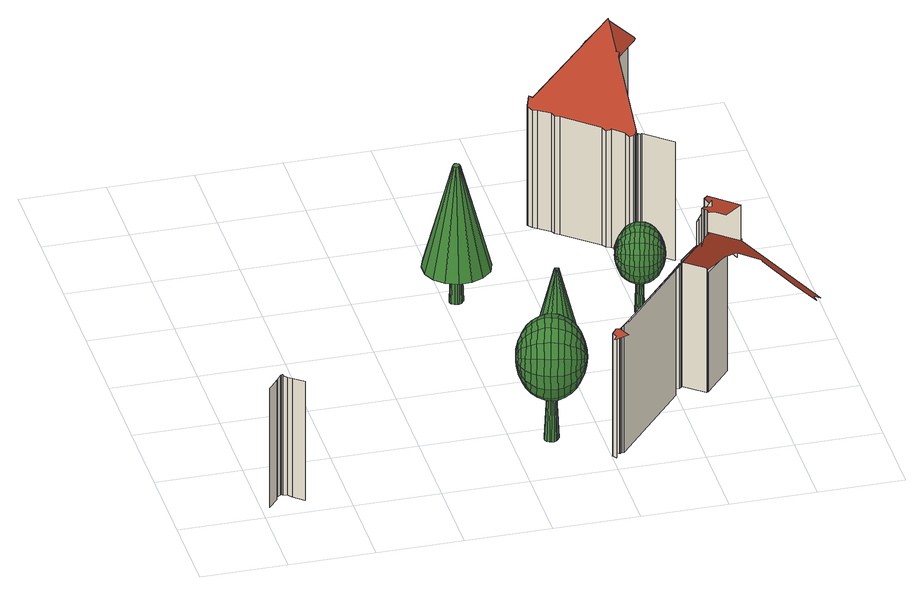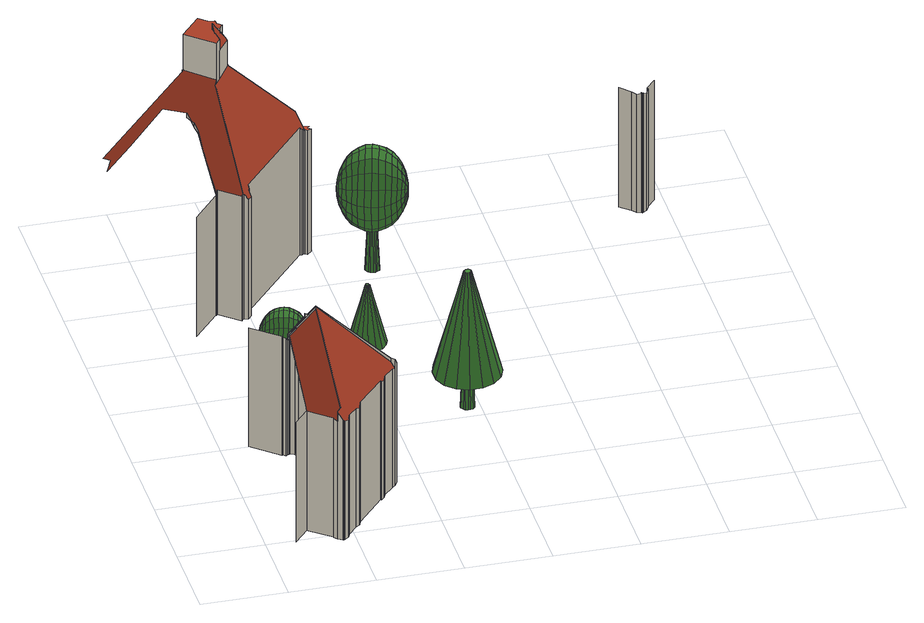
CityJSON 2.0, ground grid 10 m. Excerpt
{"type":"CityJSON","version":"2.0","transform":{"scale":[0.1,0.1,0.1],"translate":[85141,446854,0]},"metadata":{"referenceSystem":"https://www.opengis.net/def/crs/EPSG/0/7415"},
"CityObjects":{
"building1":{"type":"Building","attributes":{"b3_dak_type":"slanted","b3_h_dak_50p":20.15,"b3_h_dak_70p":21.5,"b3_h_dak_max":52.27,"b3_h_dak_min":1.05,"b3_h_maaiveld":0.002,"b3_kas_warenhuis":false,"b3_mutatie_ahn3_ahn4":false,"b3_reconstructie_onvolledig":false,"b3_rmse_lod12":3.56,"b3_rmse_lod13":2.85,"b3_rmse_lod22":0.467,"b3_val3dity_lod12":"[]","b3_val3dity_lod13":"[]","b3_val3dity_lod22":"[303]","b3_volume_lod12":169744.66,"b3_volume_lod13":169475.98,"b3_volume_lod22":160186.91,"geconstateerd":false,"oorspronkelijkbouwjaar":1945,"status":"Pand in gebruik"},"children":["building1-1"]},
"building1-1":{"type":"BuildingPart","parents":["building1"],"geometry":[{"type":"MultiSurface","lod":"2.2","boundaries":[[[0,1,2,3]],[[4,5,1,0]],[[6,7,5,4]],[[8,9,7,6]],[[10,11,9,8]],[[12,13,14,11,10]],[[15,16,14,13]],[[17,18,16,15]],[[19,20,18,17]],[[21,22,23,24]],[[25,26,22,21]],[[27,28,29,25,21,24,30,31,32]],[[29,33,34,26,25]],[[33,29,28]],[[35,36,34,33]],[[37,38,36,35]],[[39,40,38,37]],[[41,42,43]],[[44,45,40,39]],[[33,28,41,43,46,47,48,49,50,51,52,53,54,55,56,44,39,37,35]],[[57,46,43]],[[58,57,59,60]],[[60,59,61,62]],[[63,62,61,64,65]],[[66,47,46,57,58]],[[62,63,67]],[[62,67,68,69,66,58,60]],[[70,68,67]],[[70,67,63,65,71,72,73,74,75,76,77,69]],[[68,70,69]],[[77,66,69]],[[76,78,48,47,66,77]],[[48,78,49]],[[56,79,45,44]],[[55,80,79,56]],[[54,81,80,55]],[[53,82,81,54]],[[75,83,84,78,76]],[[85,51,50]],[[52,86,82,53]],[[51,87,86,52]],[[88,89,87,51,85]],[[90,91,84,83]],[[92,93,89,88]],[[94,95,96,97,98]],[[97,96,99]],[[95,94,100]],[[101,102,99]],[[103,104,100]],[[104,103,105,93,92]],[[106,107,105,103]],[[96,95,100,104,92,88,85,50,49,78,84,91,108,109,110,111,112,113,101,99]],[[114,115,116,117]],[[118,115,114]],[[117,116,119,120]],[[121,122,123,115,118]],[[120,119,124,125]],[[126,127,122,121]],[[128,129,123,122]],[[125,124,130,131]],[[132,133,107,106]],[[131,130,134,135]],[[136,137,129,128]],[[135,134,138,139]],[[140,141,137,136]],[[142,143,141,140]],[[144,145,143,142]],[[139,138,146,147]],[[148,149,150,151,126,121,118,114,117,120,125,131,135,139,147,152,153,154,155,156,157,158,159,160]],[[147,146,161,152]],[[151,162,127,126]],[[152,161,163,153]],[[164,165,145,144]],[[153,163,154]],[[154,163,166,155]],[[155,166,167,156]],[[156,167,168,157]],[[157,168,169,158]],[[158,169,170,159]],[[159,170,171,172,160]],[[173,174,175,176,164,144,142,140,136,128,122,127,162,177,178,179,180,181,182]],[[172,171,183,184]],[[184,183,185,186]],[[176,187,165,164]],[[186,185,188,189]],[[160,172,190,148]],[[175,191,187,176]],[[148,190,192,193,149]],[[149,193,194,150]],[[189,188,195,196]],[[150,194,197,162,151]],[[174,198,191,175]],[[162,197,199,200,177]],[[173,201,198,174]],[[193,202,203,197,194]],[[182,204,201,173]],[[203,205,199,197]],[[181,206,204,182]],[[180,207,206,181]],[[177,200,208,178]],[[179,209,207,180]],[[178,208,209,179]],[[210,211,209,208]],[[212,213,211,210]],[[214,212,210,208,200,199,205,215]],[[202,205,203]],[[216,205,217]],[[205,216,215]],[[214,218,213,212]],[[219,220,218,214]]],"semantics":{"surfaces":[{"type":"WallSurface","on_footprint_edge":true},{"type":"RoofSurface"},{"type":"WallSurface","on_footprint_edge":false}],"values":[0,0,0,0,0,0,0,0,0,0,0,1,0,2,0,0,0,2,0,1,2,2,2,2,2,2,1,2,1,2,2,2,2,0,0,0,0,2,2,0,0,0,2,0,2,2,2,2,2,0,0,1,0,0,0,0,0,2,0,0,0,0,0,0,0,0,0,0,1,0,2,0,0,0,0,0,0,0,0,0,1,0,0,0,0,2,0,2,2,0,2,0,2,0,1,0,2,0,0,2,0,0,0,0,1,2,2,2,0,0]}}]},
"tree1":{"type":"SolitaryVegetationObject","geometry":[{"type":"MultiSurface","lod":"3","boundaries":[[[221,222,223,224,225,226,227,228,229,230,231,232,233,234,235,236]],[[237,238,225,224]],[[238,239,226,225]],[[239,240,227,226]],[[240,241,228,227]],[[241,242,229,228]],[[242,243,230,229]],[[243,244,231,230]],[[244,245,232,231]],[[245,246,233,232]],[[246,247,234,233]],[[247,248,235,234]],[[248,249,236,235]],[[249,250,221,236]],[[250,251,222,221]],[[251,252,223,222]],[[252,237,224,223]],[[240,239,238,237,252,251,250,249,248,247,246,245,244,243,242,241]],[[253,254,255]],[[253,255,256]],[[253,256,257]],[[253,257,258]],[[253,258,259]],[[253,259,260]],[[253,260,261]],[[253,261,262]],[[253,262,263]],[[253,263,264]],[[253,264,265]],[[253,265,266]],[[253,266,267]],[[253,267,268]],[[253,268,269]],[[253,269,254]],[[270,271,255,254]],[[271,272,256,255]],[[272,273,257,256]],[[273,274,258,257]],[[274,275,259,258]],[[275,276,260,259]],[[276,277,261,260]],[[277,278,262,261]],[[278,279,263,262]],[[279,280,264,263]],[[280,281,265,264]],[[281,282,266,265]],[[282,283,267,266]],[[283,284,268,267]],[[284,285,269,268]],[[285,270,254,269]],[[286,287,271,270]],[[287,288,272,271]],[[288,289,273,272]],[[289,290,274,273]],[[290,291,275,274]],[[291,292,276,275]],[[292,293,277,276]],[[293,294,278,277]],[[294,295,279,278]],[[295,296,280,279]],[[296,297,281,280]],[[297,298,282,281]],[[298,299,283,282]],[[299,300,284,283]],[[300,301,285,284]],[[301,286,270,285]],[[302,303,287,286]],[[303,304,288,287]],[[304,305,289,288]],[[305,306,290,289]],[[306,307,291,290]],[[307,308,292,291]],[[308,309,293,292]],[[309,310,294,293]],[[310,311,295,294]],[[311,312,296,295]],[[312,313,297,296]],[[313,314,298,297]],[[314,315,299,298]],[[315,316,300,299]],[[316,317,301,300]],[[317,302,286,301]],[[318,319,303,302]],[[319,320,304,303]],[[320,321,305,304]],[[321,322,306,305]],[[322,323,307,306]],[[323,324,308,307]],[[324,325,309,308]],[[325,326,310,309]],[[326,327,311,310]],[[327,328,312,311]],[[328,329,313,312]],[[329,330,314,313]],[[330,331,315,314]],[[331,332,316,315]],[[332,333,317,316]],[[333,318,302,317]],[[334,335,319,318]],[[335,336,320,319]],[[336,337,321,320]],[[337,338,322,321]],[[338,339,323,322]],[[339,340,324,323]],[[340,341,325,324]],[[341,342,326,325]],[[342,343,327,326]],[[343,344,328,327]],[[344,345,329,328]],[[345,346,330,329]],[[346,347,331,330]],[[347,348,332,331]],[[348,349,333,332]],[[349,334,318,333]],[[350,351,335,334]],[[351,352,336,335]],[[352,353,337,336]],[[353,354,338,337]],[[354,355,339,338]],[[355,356,340,339]],[[356,357,341,340]],[[357,358,342,341]],[[358,359,343,342]],[[359,360,344,343]],[[360,361,345,344]],[[361,362,346,345]],[[362,363,347,346]],[[363,364,348,347]],[[364,365,349,348]],[[365,350,334,349]],[[366,367,351,350]],[[367,368,352,351]],[[368,369,353,352]],[[369,370,354,353]],[[370,371,355,354]],[[371,372,356,355]],[[372,373,357,356]],[[373,374,358,357]],[[374,375,359,358]],[[375,376,360,359]],[[376,377,361,360]],[[377,378,362,361]],[[378,379,363,362]],[[379,380,364,363]],[[380,381,365,364]],[[381,366,350,365]],[[382,383,367,366]],[[383,384,368,367]],[[384,385,369,368]],[[385,386,370,369]],[[386,387,371,370]],[[387,388,372,371]],[[388,389,373,372]],[[389,390,374,373]],[[390,391,375,374]],[[391,392,376,375]],[[392,393,377,376]],[[393,394,378,377]],[[394,395,379,378]],[[395,396,380,379]],[[396,397,381,380]],[[397,382,366,381]],[[398,399,383,382]],[[399,400,384,383]],[[400,401,385,384]],[[401,402,386,385]],[[402,403,387,386]],[[403,404,388,387]],[[404,405,389,388]],[[405,406,390,389]],[[406,407,391,390]],[[407,408,392,391]],[[408,409,393,392]],[[409,410,394,393]],[[410,411,395,394]],[[411,412,396,395]],[[412,413,397,396]],[[413,398,382,397]],[[414,415,399,398]],[[415,416,400,399]],[[416,417,401,400]],[[417,418,402,401]],[[418,419,403,402]],[[419,420,404,403]],[[420,421,405,404]],[[421,422,406,405]],[[422,423,407,406]],[[423,424,408,407]],[[424,425,409,408]],[[425,426,410,409]],[[426,427,411,410]],[[427,428,412,411]],[[428,429,413,412]],[[429,414,398,413]],[[430,431,415,414]],[[431,432,416,415]],[[432,433,417,416]],[[433,434,418,417]],[[434,435,419,418]],[[435,436,420,419]],[[436,437,421,420]],[[437,438,422,421]],[[438,439,423,422]],[[439,440,424,423]],[[440,441,425,424]],[[441,442,426,425]],[[442,443,427,426]],[[443,444,428,427]],[[444,445,429,428]],[[445,430,414,429]],[[446,447,431,430]],[[447,448,432,431]],[[448,449,433,432]],[[449,450,434,433]],[[450,451,435,434]],[[451,452,436,435]],[[452,453,437,436]],[[453,454,438,437]],[[454,455,439,438]],[[455,456,440,439]],[[456,457,441,440]],[[457,458,442,441]],[[458,459,443,442]],[[459,460,444,443]],[[460,461,445,444]],[[461,446,430,445]],[[462,463,447,446]],[[463,464,448,447]],[[464,465,449,448]],[[465,466,450,449]],[[466,467,451,450]],[[467,468,452,451]],[[468,469,453,452]],[[469,470,454,453]],[[470,471,455,454]],[[471,472,456,455]],[[472,473,457,456]],[[473,474,458,457]],[[474,475,459,458]],[[475,476,460,459]],[[476,477,461,460]],[[477,462,446,461]],[[478,479,463,462]],[[479,480,464,463]],[[480,481,465,464]],[[481,482,466,465]],[[482,483,467,466]],[[483,484,468,467]],[[484,485,469,468]],[[485,486,470,469]],[[486,487,471,470]],[[487,488,472,471]],[[488,489,473,472]],[[489,490,474,473]],[[490,491,475,474]],[[491,492,476,475]],[[492,493,477,476]],[[493,478,462,477]],[[494,479,478]],[[494,480,479]],[[494,481,480]],[[494,482,481]],[[494,483,482]],[[494,484,483]],[[494,485,484]],[[494,486,485]],[[494,487,486]],[[494,488,487]],[[494,489,488]],[[494,490,489]],[[494,491,490]],[[494,492,491]],[[494,493,492]],[[494,478,493]]]}]},
"tree2":{"type":"SolitaryVegetationObject","geometry":[{"type":"MultiSurface","lod":"2","boundaries":[[[495,496,497,498,499,500,501,502,503,504,505,506,507,508,509,510]],[[511,512,499,498]],[[512,513,500,499]],[[513,514,501,500]],[[514,515,502,501]],[[516,517,504,503]],[[517,518,505,504]],[[518,519,506,505]],[[519,520,507,506]],[[520,521,508,507]],[[521,522,509,508]],[[522,523,510,509]],[[523,524,495,510]],[[524,525,496,495]],[[525,526,497,496]],[[526,511,498,497]],[[514,513,512,511,526,525,524,523,522,521,520,519,518,517,516,515]],[[515,516,503,502]],[[527,528,529,530,531,532,533,534,535,536,537,538,539,540,541,542]],[[543,544,531,530]],[[544,545,532,531]],[[545,546,533,532]],[[546,547,534,533]],[[547,548,535,534]],[[548,549,536,535]],[[549,550,537,536]],[[550,551,538,537]],[[551,552,539,538]],[[552,553,540,539]],[[553,554,541,540]],[[554,555,542,541]],[[555,556,527,542]],[[556,557,528,527]],[[557,558,529,528]],[[558,543,530,529]],[[546,545,544,543,558,557,556,555,554,553,552,551,550,549,548,547]]]}]},
"tree3":{"type":"SolitaryVegetationObject","attributes":{"species":"1640","class":"1060"},"geometry":[{"type":"MultiSurface","lod":"2","boundaries":[[[559,560,561,562,563,564,565,566,567,568,569,570,571,572,573,574]],[[575,576,563,562]],[[576,577,564,563]],[[577,578,565,564]],[[578,579,566,565]],[[580,581,568,567]],[[581,582,569,568]],[[582,583,570,569]],[[583,584,571,570]],[[584,585,572,571]],[[585,586,573,572]],[[586,587,574,573]],[[587,588,559,574]],[[588,589,560,559]],[[589,590,561,560]],[[590,575,562,561]],[[578,577,576,575,590,589,588,587,586,585,584,583,582,581,580,579]],[[579,580,567,566]],[[591,592,593,594,595,596,597,598,599,600,601,602,603,604,605,606]],[[607,608,595,594]],[[608,609,596,595]],[[609,610,597,596]],[[610,611,598,597]],[[611,612,599,598]],[[612,613,600,599]],[[613,614,601,600]],[[614,615,602,601]],[[615,616,603,602]],[[616,617,604,603]],[[617,618,605,604]],[[618,619,606,605]],[[619,620,591,606]],[[620,621,592,591]],[[621,622,593,592]],[[622,607,594,593]],[[610,609,608,607,622,621,620,619,618,617,616,615,614,613,612,611]]]}]},
"tree4":{"type":"SolitaryVegetationObject","geometry":[{"type":"MultiSurface","lod":"3","boundaries":[[[623,624,625,626,627,628,629,630,631,632,633,634,635,636,637,638]],[[639,640,627,626]],[[640,641,628,627]],[[641,642,629,628]],[[642,643,630,629]],[[643,644,631,630]],[[644,645,632,631]],[[645,646,633,632]],[[646,647,634,633]],[[647,648,635,634]],[[648,649,636,635]],[[649,650,637,636]],[[650,651,638,637]],[[651,652,623,638]],[[652,653,624,623]],[[653,654,625,624]],[[654,639,626,625]],[[642,641,640,639,654,653,652,651,650,649,648,647,646,645,644,643]],[[655,656,657]],[[655,657,658]],[[655,658,659]],[[655,659,660]],[[655,660,661]],[[655,661,662]],[[655,662,663]],[[655,663,664]],[[655,664,665]],[[655,665,666]],[[655,666,667]],[[655,667,668]],[[655,668,669]],[[655,669,670]],[[655,670,671]],[[655,671,656]],[[672,673,657,656]],[[673,674,658,657]],[[674,675,659,658]],[[675,676,660,659]],[[676,677,661,660]],[[677,678,662,661]],[[678,679,663,662]],[[679,680,664,663]],[[680,681,665,664]],[[681,682,666,665]],[[682,683,667,666]],[[683,684,668,667]],[[684,685,669,668]],[[685,686,670,669]],[[686,687,671,670]],[[687,672,656,671]],[[688,689,673,672]],[[689,690,674,673]],[[690,691,675,674]],[[691,692,676,675]],[[692,693,677,676]],[[693,694,678,677]],[[694,695,679,678]],[[695,696,680,679]],[[696,697,681,680]],[[697,698,682,681]],[[698,699,683,682]],[[699,700,684,683]],[[700,701,685,684]],[[701,702,686,685]],[[702,703,687,686]],[[703,688,672,687]],[[704,705,689,688]],[[705,706,690,689]],[[706,707,691,690]],[[707,708,692,691]],[[708,709,693,692]],[[709,710,694,693]],[[710,711,695,694]],[[711,712,696,695]],[[712,713,697,696]],[[713,714,698,697]],[[714,715,699,698]],[[715,716,700,699]],[[716,717,701,700]],[[717,718,702,701]],[[718,719,703,702]],[[719,704,688,703]],[[720,721,705,704]],[[721,722,706,705]],[[722,723,707,706]],[[723,724,708,707]],[[724,725,709,708]],[[725,726,710,709]],[[726,727,711,710]],[[727,728,712,711]],[[728,729,713,712]],[[729,730,714,713]],[[730,731,715,714]],[[731,732,716,715]],[[732,733,717,716]],[[733,734,718,717]],[[734,735,719,718]],[[735,720,704,719]],[[736,737,721,720]],[[737,738,722,721]],[[738,739,723,722]],[[739,740,724,723]],[[740,741,725,724]],[[741,742,726,725]],[[742,743,727,726]],[[743,744,728,727]],[[744,745,729,728]],[[745,746,730,729]],[[746,747,731,730]],[[747,748,732,731]],[[748,749,733,732]],[[749,750,734,733]],[[750,751,735,734]],[[751,736,720,735]],[[752,753,737,736]],[[753,754,738,737]],[[754,755,739,738]],[[755,756,740,739]],[[756,757,741,740]],[[757,758,742,741]],[[758,759,743,742]],[[759,760,744,743]],[[760,761,745,744]],[[761,762,746,745]],[[762,763,747,746]],[[763,764,748,747]],[[764,765,749,748]],[[765,766,750,749]],[[766,767,751,750]],[[767,752,736,751]],[[768,769,753,752]],[[769,770,754,753]],[[770,771,755,754]],[[771,772,756,755]],[[772,773,757,756]],[[773,774,758,757]],[[774,775,759,758]],[[775,776,760,759]],[[776,777,761,760]],[[777,778,762,761]],[[778,779,763,762]],[[779,780,764,763]],[[780,781,765,764]],[[781,782,766,765]],[[782,783,767,766]],[[783,768,752,767]],[[784,785,769,768]],[[785,786,770,769]],[[786,787,771,770]],[[787,788,772,771]],[[788,789,773,772]],[[789,790,774,773]],[[790,791,775,774]],[[791,792,776,775]],[[792,793,777,776]],[[793,794,778,777]],[[794,795,779,778]],[[795,796,780,779]],[[796,797,781,780]],[[797,798,782,781]],[[798,799,783,782]],[[799,784,768,783]],[[800,801,785,784]],[[801,802,786,785]],[[802,803,787,786]],[[803,804,788,787]],[[804,805,789,788]],[[805,806,790,789]],[[806,807,791,790]],[[807,808,792,791]],[[808,809,793,792]],[[809,810,794,793]],[[810,811,795,794]],[[811,812,796,795]],[[812,813,797,796]],[[813,814,798,797]],[[814,815,799,798]],[[815,800,784,799]],[[816,817,801,800]],[[817,818,802,801]],[[818,819,803,802]],[[819,820,804,803]],[[820,821,805,804]],[[821,822,806,805]],[[822,823,807,806]],[[823,824,808,807]],[[824,825,809,808]],[[825,826,810,809]],[[826,827,811,810]],[[827,828,812,811]],[[828,829,813,812]],[[829,830,814,813]],[[830,831,815,814]],[[831,816,800,815]],[[832,833,817,816]],[[833,834,818,817]],[[834,835,819,818]],[[835,836,820,819]],[[836,837,821,820]],[[837,838,822,821]],[[838,839,823,822]],[[839,840,824,823]],[[840,841,825,824]],[[841,842,826,825]],[[842,843,827,826]],[[843,844,828,827]],[[844,845,829,828]],[[845,846,830,829]],[[846,847,831,830]],[[847,832,816,831]],[[848,849,833,832]],[[849,850,834,833]],[[850,851,835,834]],[[851,852,836,835]],[[852,853,837,836]],[[853,854,838,837]],[[854,855,839,838]],[[855,856,840,839]],[[856,857,841,840]],[[857,858,842,841]],[[858,859,843,842]],[[859,860,844,843]],[[860,861,845,844]],[[861,862,846,845]],[[862,863,847,846]],[[863,848,832,847]],[[864,865,849,848]],[[865,866,850,849]],[[866,867,851,850]],[[867,868,852,851]],[[868,869,853,852]],[[869,870,854,853]],[[870,871,855,854]],[[871,872,856,855]],[[872,873,857,856]],[[873,874,858,857]],[[874,875,859,858]],[[875,876,860,859]],[[876,877,861,860]],[[877,878,862,861]],[[878,879,863,862]],[[879,864,848,863]],[[880,881,865,864]],[[881,882,866,865]],[[882,883,867,866]],[[883,884,868,867]],[[884,885,869,868]],[[885,886,870,869]],[[886,887,871,870]],[[887,888,872,871]],[[888,889,873,872]],[[889,890,874,873]],[[890,891,875,874]],[[891,892,876,875]],[[892,893,877,876]],[[893,894,878,877]],[[894,895,879,878]],[[895,880,864,879]],[[896,881,880]],[[896,882,881]],[[896,883,882]],[[896,884,883]],[[896,885,884]],[[896,886,885]],[[896,887,886]],[[896,888,887]],[[896,889,888]],[[896,890,889]],[[896,891,890]],[[896,892,891]],[[896,893,892]],[[896,894,893]],[[896,895,894]],[[896,880,895]]]}]}
},
"vertices":[
[21,32,155],[21,32,0],[10,19,0],[10,19,155],[20,33,154],[20,33,0],[23,38,152],[23,38,0],[28,41,155],[28,41,0],[29,42,155],[29,42,0],[30,41,156],[30,41,155],[30,41,0],[35,39,153],[35,39,0],[39,34,154],[39,34,0],[51,23,155],[51,23,0],[401,28,159],[401,28,0],[404,23,0],[404,23,158],[406,33,161],[406,33,0],[417,19,160],[410,30,162],[409,31,162],[401,19,157],[403,18,157],[407,19,158],[409,31,160],[409,31,0],[411,31,162],[411,31,0],[412,32,162],[412,32,0],[415,32,165],[415,32,0],[417,19,179],[417,19,177],[495,27,256],[499,131,165],[499,131,0],[496,28,256],[510,48,254],[515,54,253],[517,57,252],[517,60,250],[509,145,162],[507,144,162],[502,145,155],[498,140,155],[500,135,162],[499,135,162],[496,28,259],[496,28,289],[498,27,259],[498,27,293],[504,28,266],[504,28,302],[504,28,307],[501,24,259],[501,24,308],[510,48,291],[508,28,307],[513,28,314],[512,35,306],[513,28,306],[506,20,308],[507,14,308],[513,14,308],[524,5,308],[546,27,304],[515,54,304],[510,48,305],[515,54,257],[499,135,0],[500,135,0],[498,140,0],[502,145,0],[546,27,259],[546,27,258],[509,145,165],[507,144,0],[509,145,0],[510,147,162],[510,147,0],[547,28,259],[547,28,256],[533,128,162],[533,128,0],[542,78,209],[542,78,206],[545,72,211],[545,72,216],[545,72,217],[547,66,216],[540,95,191],[550,58,222],[550,58,216],[534,129,154],[534,129,158],[534,129,0],[535,129,155],[535,129,0],[639,36,163],[632,42,163],[637,47,153],[611,44,179],[574,40,218],[573,40,220],[428,510,154],[428,510,0],[428,509,0],[428,509,154],[428,510,155],[432,504,0],[432,504,152],[431,516,164],[431,516,152],[431,516,0],[437,501,0],[437,501,153],[435,512,164],[435,512,159],[435,519,154],[435,519,0],[450,491,0],[450,491,154],[566,166,155],[566,166,0],[453,486,0],[453,486,152],[447,532,154],[447,532,0],[458,483,0],[458,483,153],[449,537,152],[449,537,0],[453,541,154],[453,541,0],[454,540,154],[454,540,0],[497,450,0],[497,450,153],[525,487,218],[527,489,222],[524,491,222],[522,518,249],[501,445,151],[506,443,153],[506,443,154],[519,432,153],[522,427,151],[527,425,153],[528,425,154],[528,424,154],[530,426,157],[501,445,0],[522,518,248],[506,443,0],[487,579,155],[487,579,0],[519,432,0],[522,427,0],[527,425,0],[528,425,0],[528,424,0],[530,426,0],[530,426,149],[507,606,152],[505,601,155],[494,588,154],[489,585,152],[515,601,166],[520,607,166],[520,607,165],[514,610,156],[513,610,155],[512,610,154],[532,428,0],[532,428,153],[535,425,0],[535,425,153],[489,585,0],[536,425,0],[536,425,154],[525,487,210],[494,588,0],[527,489,214],[527,489,216],[524,491,220],[567,399,0],[567,399,154],[522,518,247],[505,601,0],[522,518,245],[515,601,163],[507,606,0],[552,518,216],[552,520,218],[512,610,0],[552,520,216],[513,610,0],[514,610,0],[520,607,153],[520,607,0],[523,603,154],[523,603,0],[523,602,155],[523,602,0],[548,581,155],[548,576,160],[552,520,214],[553,521,216],[548,581,0],[565,601,155],[565,601,0],
[346,85,66],[344,85,66],[342,84,66],[341,83,66],[340,80,66],[340,78,66],[341,77,66],[342,75,66],[344,75,66],[346,75,66],[348,75,66],[349,77,66],[350,79,66],[350,81,66],[349,83,66],[348,84,66],[338,84,0],[337,81,0],[337,78,0],[338,75,0],[341,73,0],[343,72,0],[346,72,0],[349,73,0],[351,75,0],[353,78,0],[353,81,0],[351,84,0],[349,86,0],[346,87,0],[343,87,0],[341,86,0],[307,91,105],[308,90,116],[308,93,114],[309,96,112],[310,97,109],[310,98,105],[310,97,102],[309,96,98],[308,93,96],[308,90,95],[307,87,96],[306,85,98],[306,83,102],[306,83,105],[306,83,109],[306,85,112],[307,87,114],[310,90,125],[311,95,124],[313,100,119],[314,103,113],[314,104,105],[314,103,98],[313,100,91],[311,95,87],[310,90,86],[308,84,87],[307,79,91],[306,76,98],[306,75,105],[306,76,113],[307,79,119],[308,84,124],[313,89,134],[316,97,132],[317,104,126],[319,108,116],[320,110,105],[319,108,95],[317,104,85],[316,97,79],[313,89,77],[311,80,79],[309,74,85],[308,69,95],[307,68,105],[308,69,116],[309,74,126],[311,80,132],[318,87,142],[321,98,139],[323,106,131],[325,112,119],[326,114,105],[325,112,91],[323,106,80],[321,98,72],[318,87,69],[315,77,72],[313,68,80],[311,63,91],[310,61,105],[311,63,119],[313,68,131],[315,77,139],[324,86,148],[327,98,145],[330,108,135],[332,115,122],[333,117,105],[332,115,89],[330,108,75],[327,98,66],[324,86,63],[320,73,66],[317,63,75],[315,56,89],[315,54,105],[315,56,122],[317,63,135],[320,73,145],[330,84,153],[334,97,149],[337,108,139],[339,116,124],[341,119,105],[339,116,87],[337,108,72],[334,97,62],[330,84,58],[327,70,62],[323,59,72],[321,51,87],[320,49,105],[321,51,124],[323,59,139],[327,70,149],[337,82,156],[342,96,152],[345,108,141],[347,116,125],[348,119,105],[347,116,86],[345,108,70],[342,96,59],[337,82,55],[334,68,59],[330,55,70],[328,47,86],[327,44,105],[328,47,125],[330,55,141],[334,68,152],[345,79,157],[349,94,153],[352,106,142],[355,115,125],[356,118,105],[355,115,86],[352,106,69],[349,94,58],[345,79,54],[341,65,58],[337,53,69],[335,44,86],[334,42,105],[335,44,125],[337,53,142],[341,65,153],[352,77,156],[356,92,152],[360,104,141],[362,112,125],[363,115,105],[362,112,86],[360,104,70],[356,92,59],[352,77,55],[348,63,59],[345,51,70],[343,43,86],[342,40,105],[343,43,125],[345,51,141],[348,63,152],[359,76,153],[363,89,149],[366,100,139],[369,108,124],[370,111,105],[369,108,87],[366,100,72],[363,89,62],[359,76,58],[356,62,62],[352,51,72],[350,43,87],[349,40,105],[350,43,124],[352,51,139],[356,62,149],[366,73,148],[370,86,145],[372,96,135],[374,103,122],[375,105,105],[374,103,89],[372,96,75],[370,86,66],[366,73,63],[363,62,66],[359,51,75],[358,44,89],[357,42,105],[358,44,122],[359,51,135],[363,62,145],[372,72,142],[375,82,139],[377,91,131],[379,97,119],[379,99,105],[379,97,91],[377,91,80],[375,82,72],[372,72,69],[369,62,72],[366,53,80],[365,47,91],[364,45,105],[365,47,119],[366,53,131],[369,62,139],[377,71,134],[379,79,132],[381,85,126],[382,90,116],[383,92,105],[382,90,95],[381,85,85],[379,79,79],[377,71,77],[374,63,79],[372,56,85],[371,51,95],[370,49,105],[371,51,116],[372,56,126],[374,63,132],[380,70,125],[381,75,124],[383,80,119],[384,83,113],[384,84,105],[384,83,98],[383,80,91],[381,75,87],[380,70,86],[378,64,87],[377,59,91],[376,56,98],[376,55,105],[376,56,113],[377,59,119],[378,64,124],[382,69,116],[383,72,114],[384,74,112],[384,76,109],[384,76,105],[384,76,102],[384,74,98],[383,72,96],[382,69,95],[381,66,96],[381,64,98],[380,62,102],[380,62,105],[380,62,109],[381,64,112],[381,66,114],[383,69,105],
[315,383,176],[313,383,176],[312,382,176],[311,381,176],[310,379,176],[310,378,176],[311,376,176],[312,375,176],[313,375,176],[315,375,176],[316,376,176],[317,377,176],[318,378,176],[318,379,176],[317,381,176],[316,382,176],[281,400,46],[276,386,46],[276,370,46],[282,356,46],[293,346,46],[307,340,46],[322,341,46],[336,347,46],[347,357,46],[352,371,46],[352,387,46],[346,401,46],[335,411,46],[321,417,46],[306,417,46],[292,411,46],[315,384,65],[313,384,65],[311,383,65],[309,382,65],[309,379,65],[309,378,65],[309,376,65],[311,374,65],[313,373,65],[315,373,65],[317,374,65],[318,376,65],[319,378,65],[319,380,65],[318,382,65],[317,383,65],[307,383,0],[306,380,0],[306,377,0],[307,374,0],[310,372,0],[313,371,0],[315,371,0],[318,372,0],[320,375,0],[322,377,0],[322,380,0],[320,383,0],[318,385,0],[315,386,0],[312,386,0],[309,385,0],
[398,264,100],[397,264,100],[396,264,100],[396,263,100],[395,263,100],[395,262,100],[396,261,100],[396,260,100],[397,260,100],[398,260,100],[399,260,100],[399,261,100],[400,262,100],[400,263,100],[399,263,100],[399,264,100],[379,274,26],[376,266,26],[376,257,26],[379,249,26],[385,243,26],[393,240,26],[402,240,26],[410,244,26],[416,250,26],[419,258,26],[419,267,26],[416,275,26],[410,281,26],[402,284,26],[393,284,26],[385,281,26],[398,265,37],[397,265,37],[396,265,37],[395,264,37],[395,263,37],[395,262,37],[395,260,37],[396,260,37],[397,259,37],[398,259,37],[399,260,37],[400,261,37],[400,262,37],[400,263,37],[400,264,37],[399,265,37],[394,265,0],[393,263,0],[393,261,0],[394,260,0],[395,258,0],[397,258,0],[398,258,0],[400,258,0],[401,260,0],[402,261,0],[402,263,0],[401,265,0],[400,266,0],[398,267,0],[397,267,0],[395,266,0],
[504,312,47],[503,312,47],[502,311,47],[501,310,47],[500,309,47],[500,307,47],[501,306,47],[502,305,47],[503,305,47],[505,305,47],[506,305,47],[507,306,47],[507,308,47],[507,309,47],[507,310,47],[506,311,47],[499,311,0],[498,309,0],[498,307,0],[499,305,0],[501,304,0],[503,303,0],[505,303,0],[507,304,0],[508,305,0],[509,307,0],[509,309,0],[508,311,0],[507,313,0],[505,314,0],[503,314,0],[501,313,0],[477,316,75],[477,316,83],[478,318,82],[478,320,80],[479,321,78],[479,321,75],[479,321,73],[478,320,70],[478,318,69],[477,316,68],[477,314,69],[476,312,70],[476,311,73],[476,311,75],[476,311,78],[476,312,80],[477,314,82],[479,315,89],[480,319,88],[481,323,85],[481,325,81],[482,326,75],[481,325,70],[481,323,65],[480,319,62],[479,315,61],[478,311,62],[477,308,65],[476,306,70],[476,305,75],[476,306,81],[477,308,85],[478,311,88],[481,315,96],[483,320,94],[484,325,90],[485,329,83],[486,330,75],[485,329,68],[484,325,61],[483,320,57],[481,315,55],[480,309,57],[478,304,61],[477,301,68],[477,300,75],[477,301,83],[478,304,90],[480,309,94],[485,314,101],[487,321,99],[488,327,94],[490,331,85],[490,333,75],[490,331,65],[488,327,57],[487,321,51],[485,314,49],[482,306,51],[481,300,57],[479,296,65],[479,295,75],[479,296,85],[481,300,94],[482,306,99],[489,313,106],[491,321,104],[493,329,97],[495,333,87],[495,335,75],[495,333,64],[493,329,54],[491,321,47],[489,313,45],[486,304,47],[484,297,54],[483,292,64],[482,290,75],[483,292,87],[484,297,97],[486,304,104],[493,311,109],[496,321,107],[498,329,99],[500,334,88],[501,336,75],[500,334,62],[498,329,51],[496,321,44],[493,311,41],[491,302,44],[488,293,51],[487,288,62],[486,286,75],[487,288,88],[488,293,99],[491,302,107],[498,310,111],[501,320,109],[504,329,101],[505,334,89],[506,336,75],[505,334,62],[504,329,50],[501,320,42],[498,310,39],[496,300,42],[493,291,50],[491,285,62],[491,283,75],[491,285,89],[493,291,101],[496,300,109],[504,308,112],[507,319,109],[509,327,101],[511,333,89],[512,335,75],[511,333,61],[509,327,49],[507,319,41],[504,308,39],[501,298,41],[498,289,49],[497,283,61],[496,281,75],[497,283,89],[498,289,101],[501,298,109],[509,307,111],[512,317,109],[514,326,101],[516,331,89],[517,333,75],[516,331,62],[514,326,50],[512,317,42],[509,307,39],[506,297,42],[504,288,50],[502,282,62],[501,280,75],[502,282,89],[504,288,101],[506,297,109],[514,305,109],[517,315,107],[519,323,99],[521,328,88],[521,330,75],[521,328,62],[519,323,51],[517,315,44],[514,305,41],[511,296,44],[509,288,51],[507,282,62],[507,280,75],[507,282,88],[509,288,99],[511,296,107],[519,304,106],[521,313,104],[523,320,97],[525,325,87],[525,326,75],[525,325,64],[523,320,54],[521,313,47],[519,304,45],[516,295,47],[514,288,54],[513,283,64],[512,281,75],[513,283,87],[514,288,97],[516,295,104],[523,303,101],[525,310,99],[527,316,94],[528,320,85],[528,322,75],[528,320,65],[527,316,57],[525,310,51],[523,303,49],[521,295,51],[519,289,57],[518,285,65],[517,284,75],[518,285,85],[519,289,94],[521,295,99],[526,302,96],[528,308,94],[529,312,90],[530,316,83],[531,317,75],[530,316,68],[529,312,61],[528,308,57],[526,302,55],[525,296,57],[523,291,61],[522,288,68],[522,287,75],[522,288,83],[523,291,90],[525,296,94],[529,301,89],[530,305,88],[531,308,85],[532,311,81],[532,311,75],[532,311,70],[531,308,65],[530,305,62],[529,301,61],[528,297,62],[527,294,65],[526,291,70],[526,291,75],[526,291,81],[527,294,85],[528,297,88],[530,301,83],[531,303,82],[531,304,80],[532,306,78],[532,306,75],[532,306,73],[531,304,70],[531,303,69],[530,301,68],[530,299,69],[529,297,70],[529,296,73],[529,295,75],[529,296,78],[529,297,80],[530,299,82],[531,300,75]
]}
